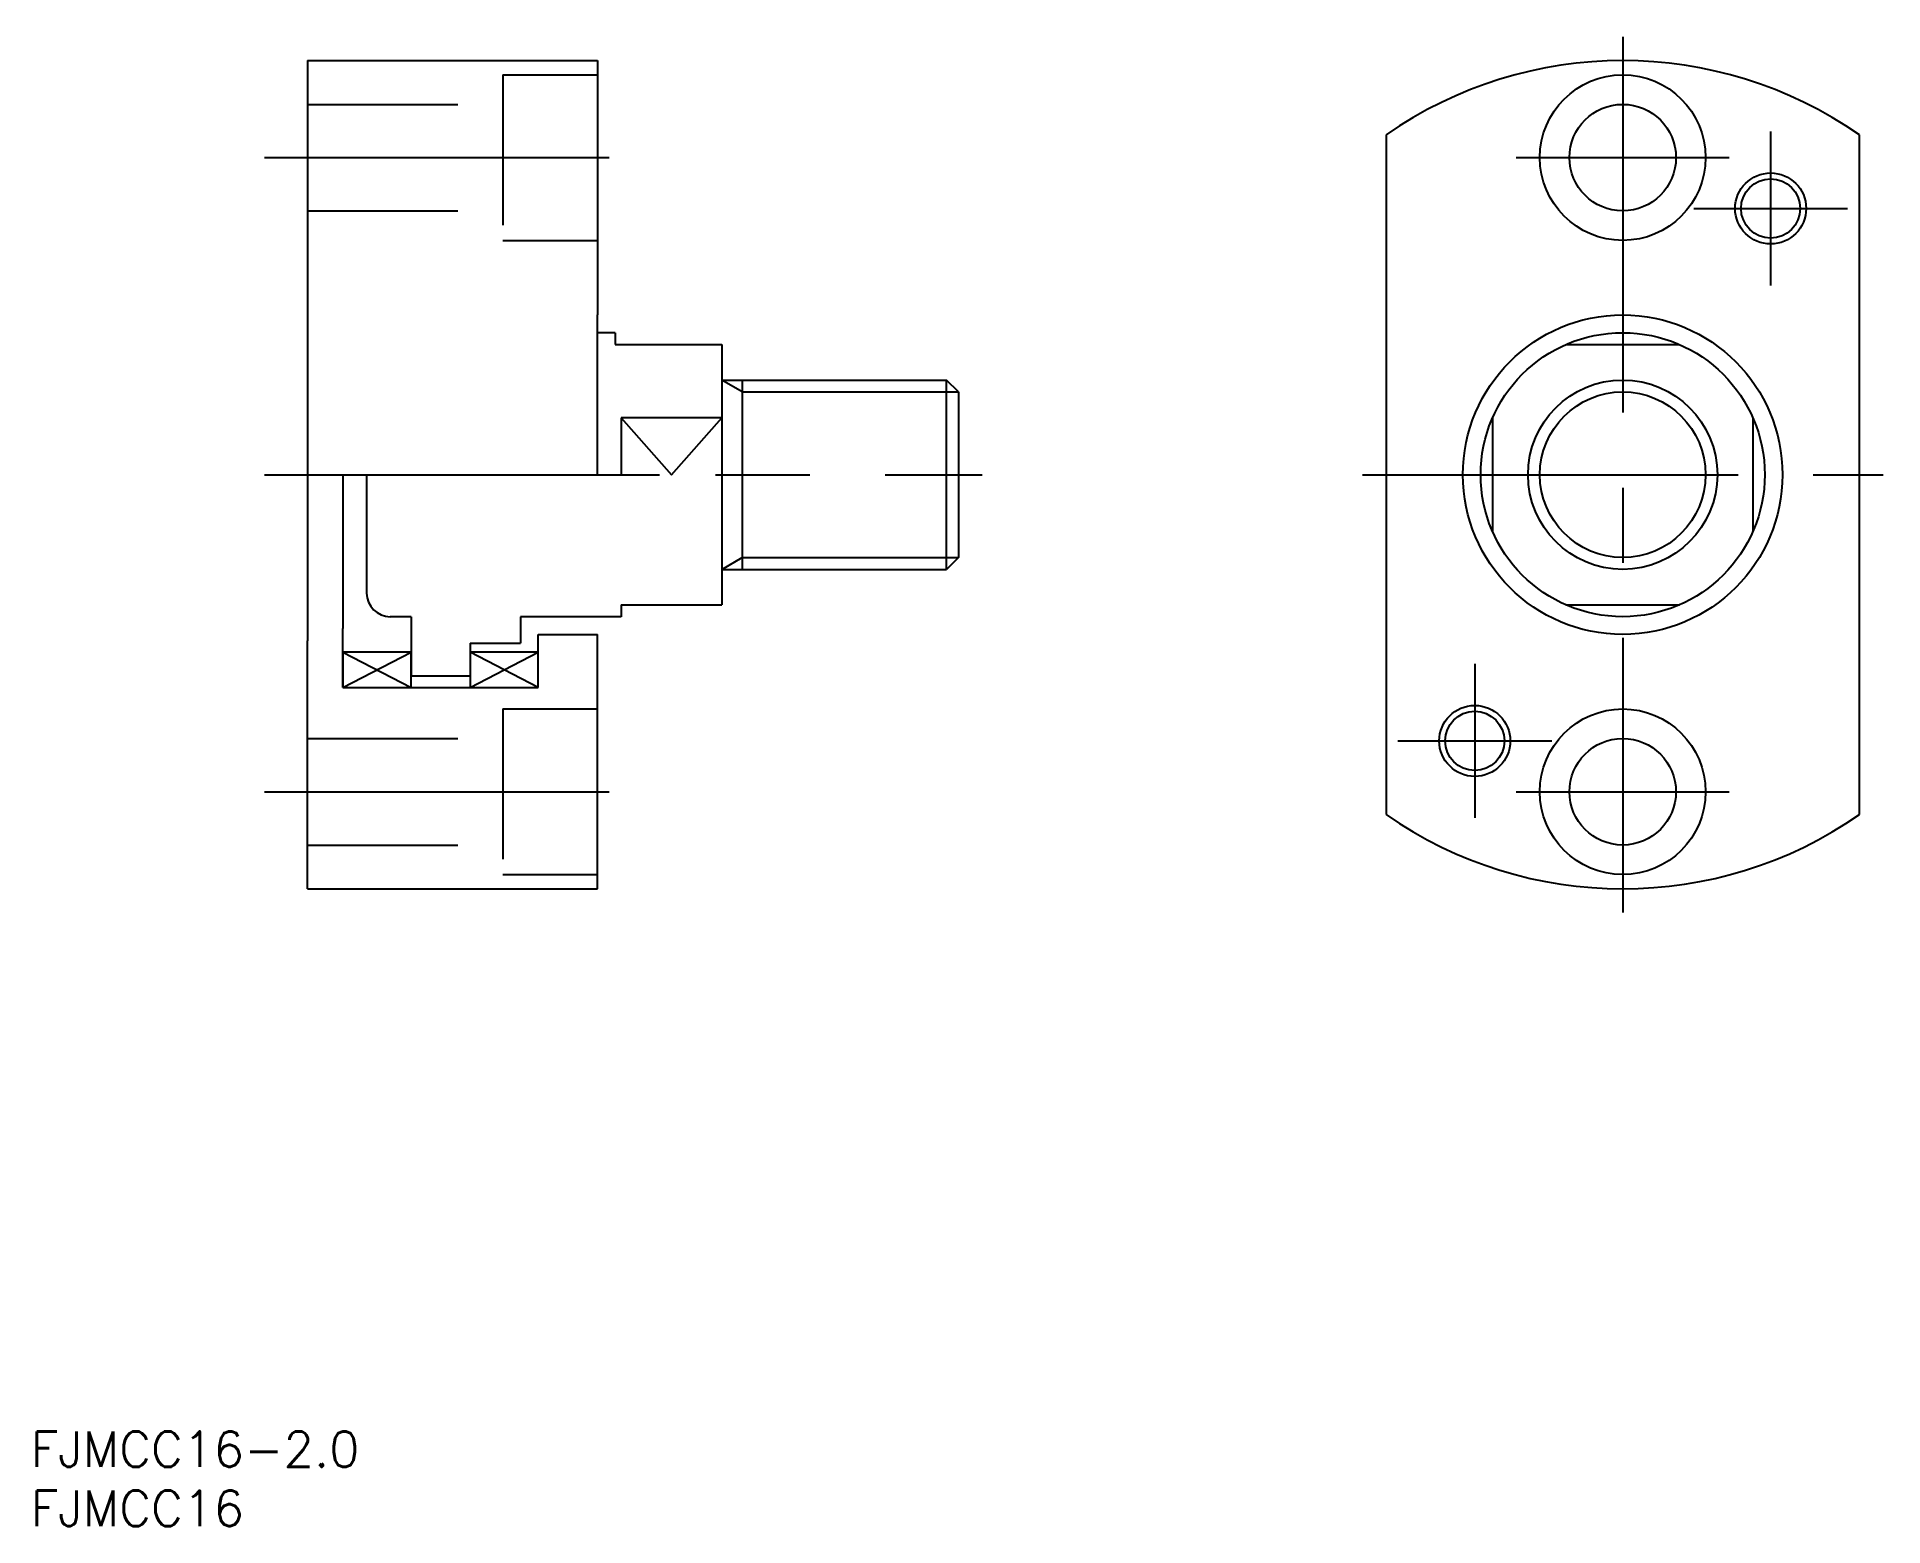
# Model space of a CAD drawing. Extents: x 50 to 206, y 8 to 134.
import ezdxf
from ezdxf.enums import TextEntityAlignment as Align

# ---------------------------------------------------------------- set-up
doc = ezdxf.new("R2010")
doc.units = 0
doc.linetypes.add('CENTER', pattern=[50.8, 31.75, -6.35, 6.35, -6.35])
doc.linetypes.add('DASHED', pattern=[19.05, 12.7, -6.35])
doc.layers.get('0').update_dxf_attribs({"linetype": 'CONTINUOUS'})
doc.layers.add('CENTER', color=1, linetype='CENTER')
doc.styles.get("Standard").update_dxf_attribs({"font": 'txt.shx', "bigfont": 'bigfont.shx'})

msp = doc.modelspace()

# ---------------------------------------------------------------- linework, layer by layer
at = {"color": 7, "linetype": 'CONTINUOUS'}
for p, q in [((72.68, 131.92), (72.68, 110.97)), ((72.68, 131.92), (97.18, 131.92)), ((97.18, 131.92), (97.18, 110.42)), ((163.81, 125.64), (163.81, 68.2)), ((203.81, 68.2), (203.81, 125.64)), ((72.68, 110.97), (72.68, 82.87)), ((97.18, 96.92), (97.18, 110.42)), ((98.68, 108.92), (97.18, 108.92)), ((98.68, 108.92), (98.68, 107.92)), ((98.68, 107.92), (107.68, 107.92)), ((107.68, 107.92), (107.68, 96.92)), ((179.01, 107.92), (188.61, 107.92)), ((107.68, 104.92), (126.68, 104.92)), ((109.41, 104.92), (109.41, 88.92)), ((127.68, 103.92), (126.68, 104.92)), ((126.68, 88.92), (126.68, 104.92)), ((127.68, 103.92), (127.68, 89.92)), ((99.18, 101.72), (103.43, 96.92)), ((99.18, 101.72), (99.18, 96.92)), ((107.68, 101.72), (99.18, 101.72)), ((103.43, 96.92), (107.68, 101.72)), ((172.81, 101.72), (172.81, 92.12)), ((194.81, 101.72), (194.81, 92.12)), ((75.68, 96.92), (75.68, 83.92)), ((77.68, 96.92), (77.68, 86.92)), ((107.68, 96.92), (107.68, 85.92)), ((107.68, 88.92), (126.68, 88.92)), ((127.68, 89.92), (126.68, 88.92)), ((99.18, 85.92), (99.18, 84.92)), ((99.18, 85.92), (107.68, 85.92)), ((179.01, 85.92), (188.61, 85.92)), ((81.43, 84.92), (79.68, 84.92)), ((81.43, 84.92), (81.43, 79.92)), ((90.68, 84.92), (90.68, 82.67)), ((99.18, 84.92), (90.68, 84.92)), ((72.68, 61.92), (72.68, 82.87)), ((75.68, 78.92), (75.68, 83.92)), ((92.18, 83.42), (97.18, 83.42)), ((92.18, 78.92), (92.18, 83.42)), ((97.18, 61.92), (97.18, 83.42)), ((75.68, 81.92), (75.68, 78.92)), ((75.68, 78.92), (81.43, 81.92)), ((75.68, 81.92), (81.43, 78.92)), ((81.43, 81.92), (75.68, 81.92)), ((81.43, 78.92), (81.43, 81.92)), ((86.43, 82.67), (86.43, 79.92)), ((86.43, 82.67), (90.68, 82.67)), ((86.43, 81.92), (86.43, 78.92)), ((86.43, 78.92), (92.18, 81.92)), ((92.18, 78.92), (86.43, 81.92)), ((92.18, 81.92), (86.43, 81.92)), ((92.18, 78.92), (92.18, 81.92)), ((81.43, 79.92), (86.43, 79.92)), ((75.68, 78.92), (81.43, 78.92)), ((75.68, 78.92), (92.18, 78.92)), ((86.43, 78.92), (92.18, 78.92)), ((72.68, 61.92), (97.18, 61.92))]:
    msp.add_line(p, q, dxfattribs=at)
at = {"color": 3, "linetype": 'DASHED'}
for p, q in [((89.18, 130.72), (89.18, 116.72)), ((89.18, 130.72), (97.18, 130.72)), ((72.68, 128.22), (89.18, 128.22)), ((72.68, 119.22), (89.18, 119.22)), ((89.18, 116.72), (97.18, 116.72)), ((89.18, 77.12), (89.18, 63.12)), ((89.18, 77.12), (97.18, 77.12)), ((72.68, 74.62), (89.18, 74.62)), ((72.68, 65.62), (89.18, 65.62)), ((89.18, 63.12), (97.18, 63.12))]:
    msp.add_line(p, q, dxfattribs=at)
at = {"color": 3, "linetype": 'CONTINUOUS'}
for p, q in [((109.41, 103.92), (107.68, 104.92)), ((109.41, 103.92), (127.68, 103.92)), ((107.68, 88.92), (109.41, 89.92)), ((109.41, 89.92), (127.68, 89.92))]:
    msp.add_line(p, q, dxfattribs=at)
at = {"color": 7, "linetype": 'CONTINUOUS'}
for centre, radius in [((183.81, 123.72), 7), ((183.81, 123.72), 4.5), ((196.31, 119.42), 2.5), ((183.81, 96.92), 13.5), ((183.81, 96.92), 12), ((183.81, 96.92), 8), ((171.31, 74.42), 2.5), ((183.81, 70.12), 7), ((183.81, 70.12), 4.5)]:
    msp.add_circle(centre, radius, dxfattribs=at)
at = {"color": 3, "linetype": 'CONTINUOUS'}
for centre, radius in [((196.31, 119.42), 3), ((183.81, 96.92), 7), ((171.31, 74.42), 3)]:
    msp.add_circle(centre, radius, dxfattribs=at)
at = {"color": 7, "linetype": 'CONTINUOUS'}
for centre, radius, start, end in [((183.81, 96.92), 35, 55.1501, 124.8499), ((79.68, 86.92), 2, 180, 270), ((183.81, 96.92), 35, 235.1501, 304.8499)]:
    msp.add_arc(centre, radius, start, end, dxfattribs=at)
at = {"layer": 'CENTER', "color": 1, "linetype": 'CENTER'}
for p, q in [((183.81, 133.92), (183.81, 59.92)), ((196.31, 125.92), (196.31, 112.92)), ((69.05, 123.72), (98.18, 123.72)), ((174.81, 123.72), (192.81, 123.72)), ((189.81, 119.42), (202.81, 119.42)), ((69.05, 96.92), (112.68, 96.92)), ((69.05, 96.92), (112.68, 96.92)), ((70.68, 96.92), (129.68, 96.92)), ((161.81, 96.92), (205.81, 96.92)), ((171.31, 80.92), (171.31, 67.92)), ((164.81, 74.42), (177.81, 74.42)), ((69.05, 70.12), (98.18, 70.12)), ((174.81, 70.12), (192.81, 70.12))]:
    msp.add_line(p, q, dxfattribs=at)

# ---------------------------------------------------------------- texts
at = {"color": 7, "linetype": 'CONTINUOUS'}
for s, p in [('FJMCC16-2.0', (49.31, 14.56)), ('FJMCC16', (49.31, 9.56))]:
    msp.add_text(s, height=3, dxfattribs=at).set_placement(p, align=Align.MIDDLE_LEFT)

doc.saveas('drawing.dxf')
